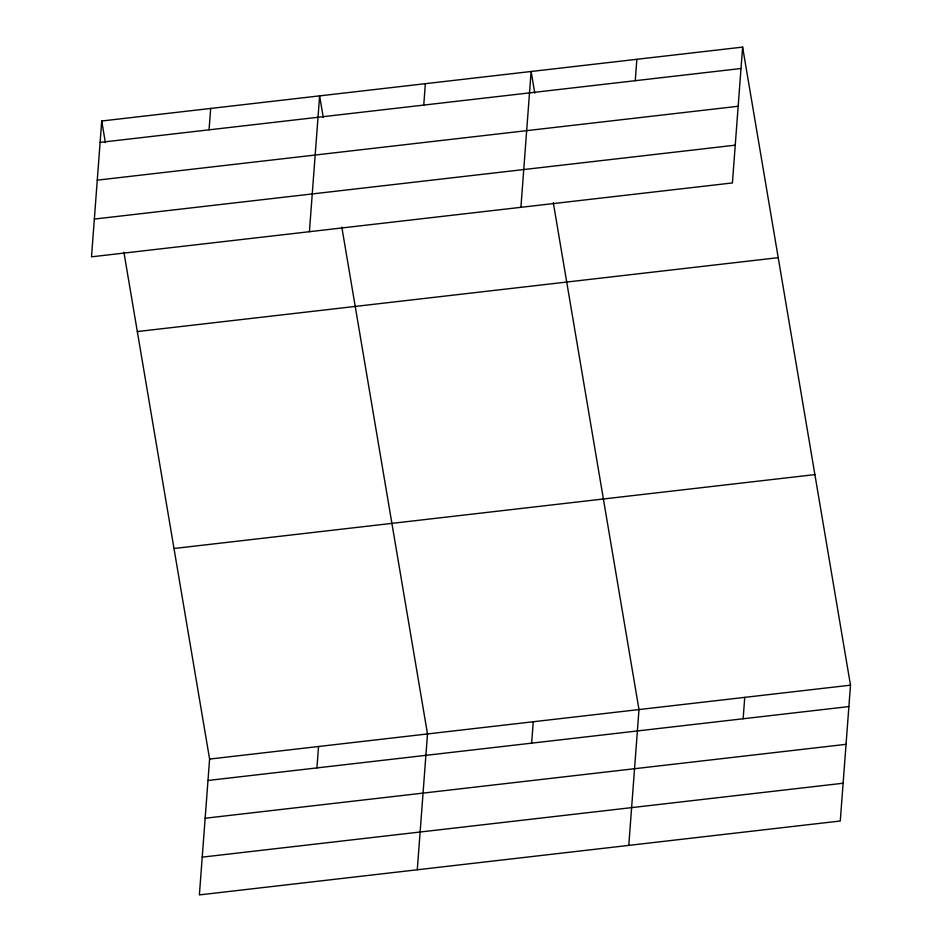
<?xml version="1.0" encoding="UTF-8"?>
<svg xmlns="http://www.w3.org/2000/svg" width="942" height="942" viewBox="0 0 942 942"><rect width="100%" height="100%" fill="white"/><g stroke="black" fill="none" stroke-linecap="round" stroke-linejoin="round"><path stroke-width="1.41" d="M101.724 121L91.504 256.825L732.405 182.936L742.614 47.1L101.724 121L105.374 142.631M209.065 129.831L210.678 108.436M123.908 252.232L209.595 759.064L199.386 894.9L840.276 821L850.496 685.175L742.614 47.1M309.412 231.708L319.621 95.872L323.283 117.503M316.936 767.907L318.549 746.5M423.759 105.08L425.372 83.673M417.282 869.772L427.503 733.948L341.816 227.116M520.902 207.322L531.123 71.486L534.773 93.117M531.641 743.156L533.254 721.749M635.261 80.694L636.863 59.287M628.785 845.386L638.994 709.562L553.307 202.73M743.132 718.77L744.745 697.363M100.111 142.395L741.013 68.507M97.273 180.157L738.163 106.269M94.341 219.062L735.243 145.174M137.32 331.56L778.21 257.661M173.999 548.503L814.889 474.603M209.595 759.064L850.496 685.175M207.994 780.471L848.883 706.571M205.144 818.233L846.046 744.333M202.224 857.138L843.114 783.238"/></g></svg>
